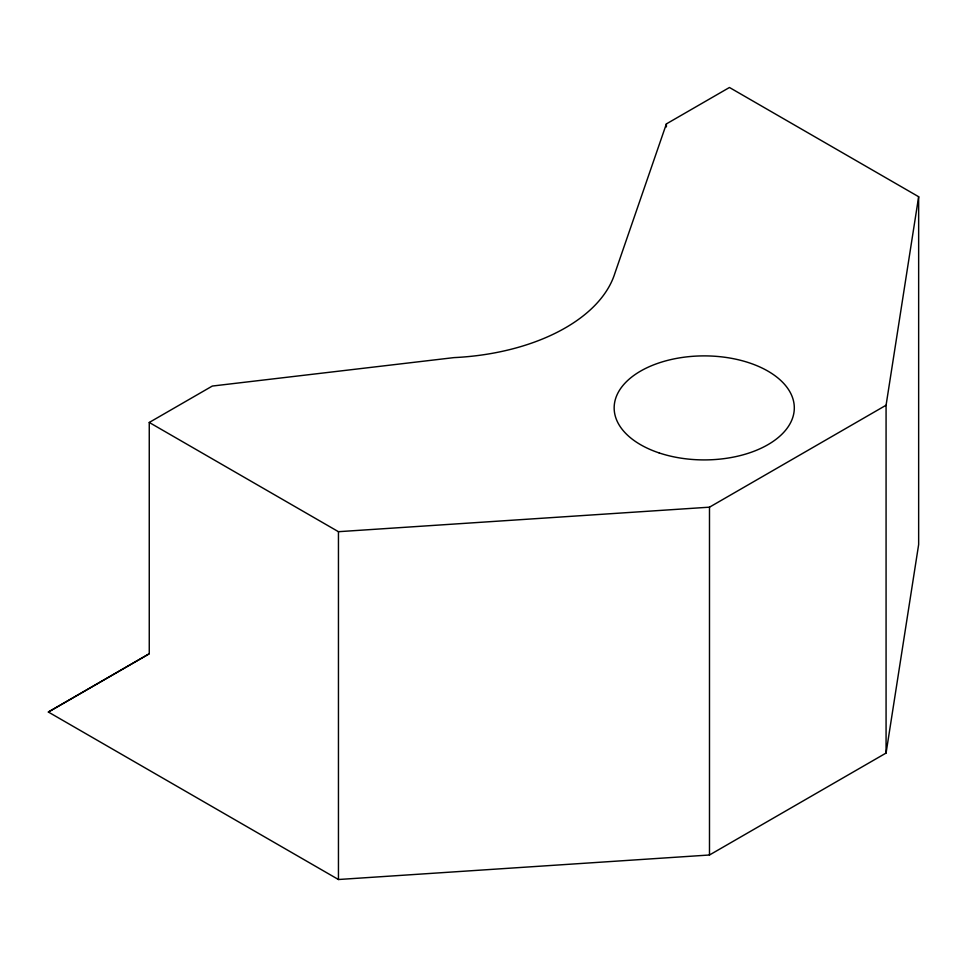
<?xml version="1.0" encoding="UTF-8"?>
<svg xmlns="http://www.w3.org/2000/svg" width="967" height="967" viewBox="0 0 967 967"><rect width="100%" height="100%" fill="white"/><g stroke="black" fill="none" stroke-linecap="round" stroke-linejoin="round"><path stroke-width="1.45" d="M886.074 753.051L886.074 405.233L918.65 196.724L729.456 87.489L666.384 123.897L614.855 273.371A178.375 102.986 0 0 1 453.994 357.609L212.317 386.051L149.256 422.458L149.256 653.765L48.35 712.026L338.45 879.511L709.488 854.997L886.074 753.051L918.65 544.542L918.65 196.724M48.35 712.026L148.93 653.958M149.256 422.458L338.45 531.693L709.488 507.179L886.074 405.233M709.488 507.179L709.488 854.997M666.384 123.897L666.384 126.907M338.45 531.693L338.45 879.511M659.192 452.943A90.076 52.013 0 0 0 794.306 407.893A90.076 52.013 0 0 0 659.192 362.855A90.076 52.013 0 0 0 659.192 452.943"/></g></svg>
